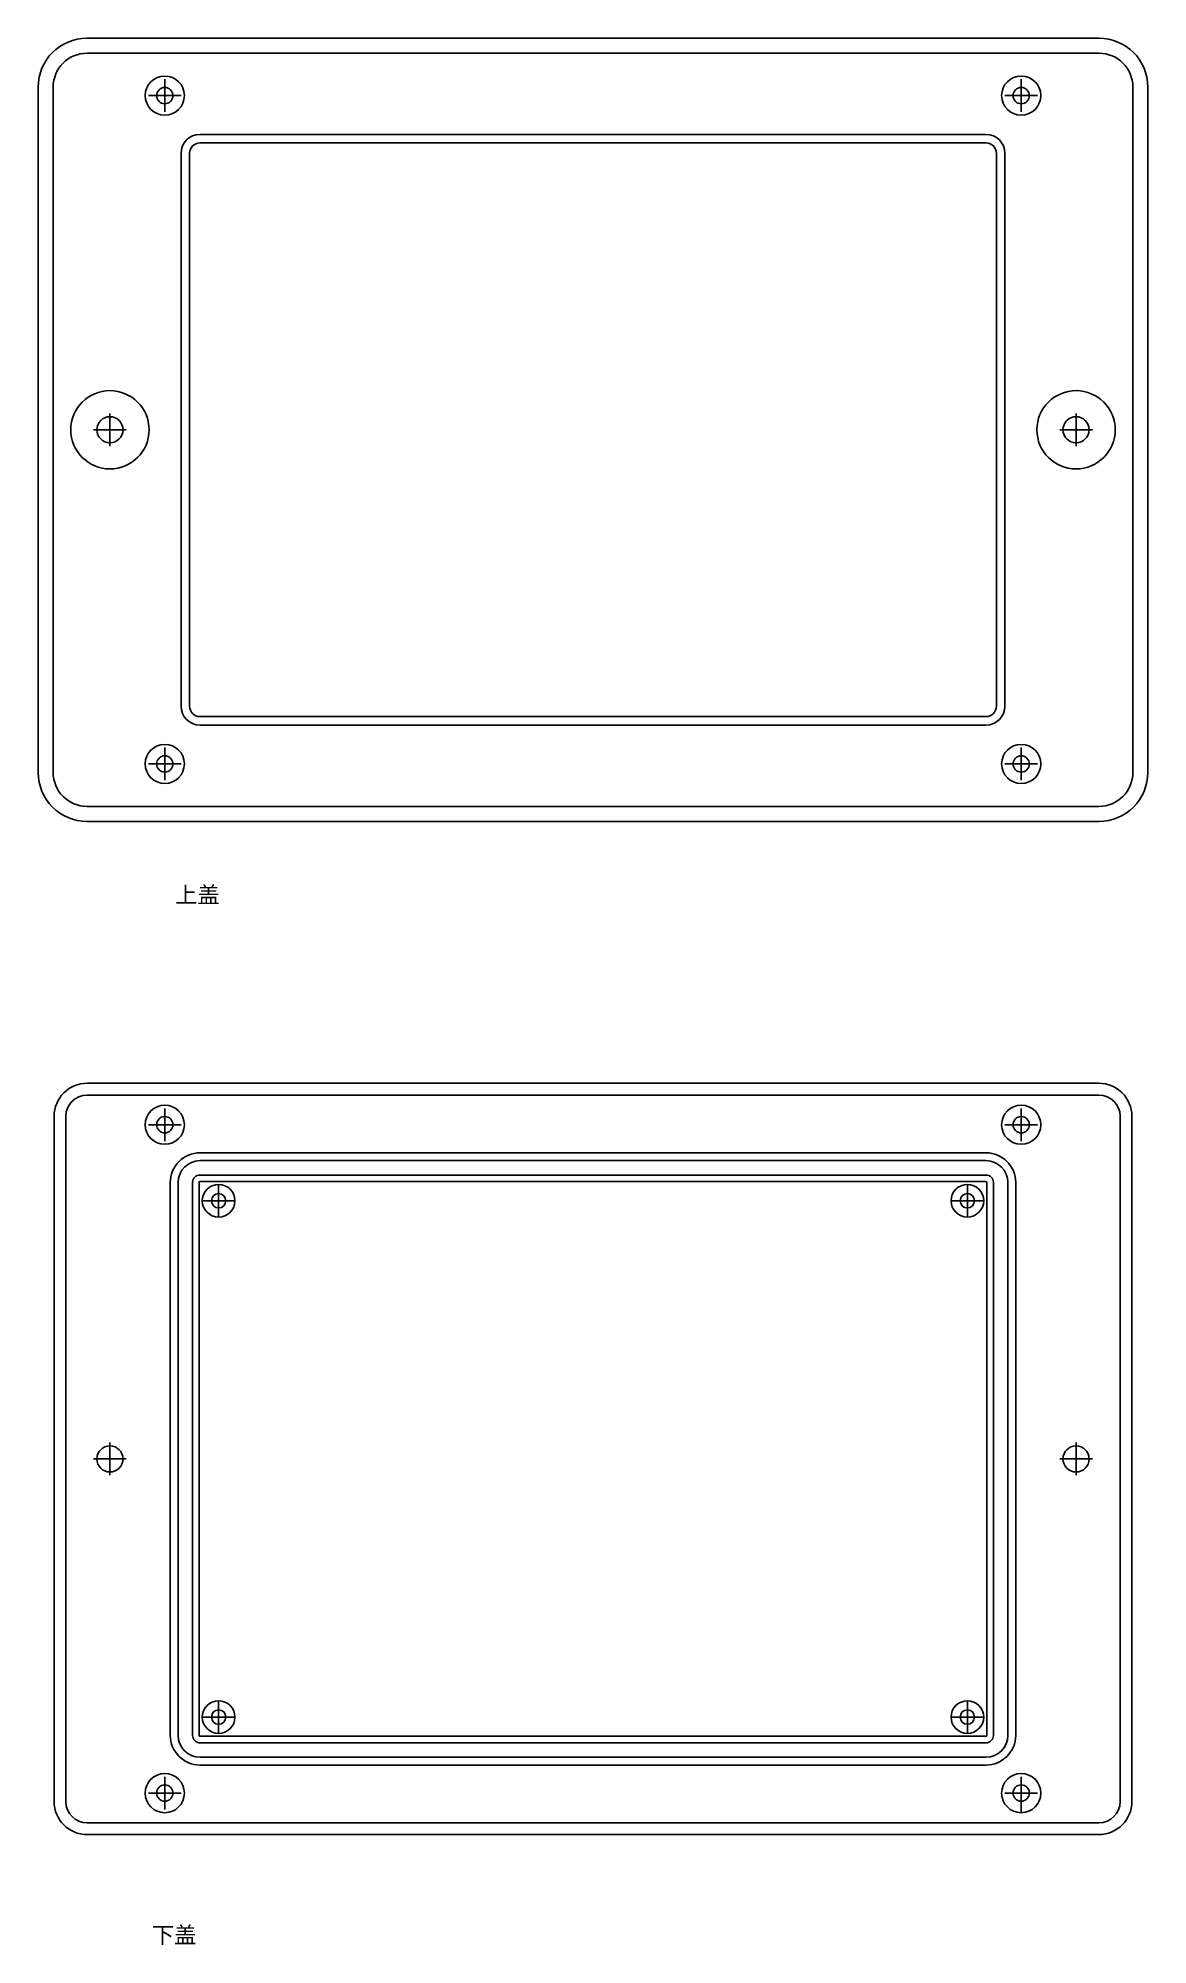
# Model space of a CAD drawing. Header units: millimetres. Extents: x 412 to 1161, y 69 to 511.
# Drawn here: x 991 to 1161, y 218.8 to 511 of the extents above; entities outside this region: 1.
import ezdxf

# ---------------------------------------------------------------- set-up
doc = ezdxf.new("R2010")
doc.units = ezdxf.units.MM

msp = doc.modelspace()

# ---------------------------------------------------------------- linework, layer by layer
for p, q in [((998.53, 510.96), (1153.53, 510.96)), ((998.53, 508.66), (1153.53, 508.66)), ((991.03, 503.46), (991.03, 398.46)), ((993.33, 503.46), (993.33, 398.46)), ((1010.43, 499.66), (1010.43, 504.66)), ((1141.63, 499.66), (1141.63, 504.66)), ((1158.73, 503.46), (1158.73, 398.46)), ((1161.03, 503.46), (1161.03, 398.46)), ((1007.93, 502.16), (1012.93, 502.16)), ((1139.13, 502.16), (1144.13, 502.16)), ((1015.83, 496.21), (1136.23, 496.21)), ((1015.83, 494.91), (1136.23, 494.91)), ((1012.93, 493.31), (1012.93, 408.61)), ((1014.23, 493.31), (1014.23, 408.61)), ((1137.83, 493.31), (1137.83, 408.61)), ((1139.13, 493.31), (1139.13, 408.61)), ((1002.03, 448.46), (1002.03, 453.46)), ((1150.03, 448.46), (1150.03, 453.46)), ((999.53, 450.96), (1004.53, 450.96)), ((1147.53, 450.96), (1152.53, 450.96)), ((1136.23, 407.01), (1015.83, 407.01)), ((1136.23, 405.71), (1015.83, 405.71)), ((1010.43, 397.26), (1010.43, 402.26)), ((1141.63, 397.26), (1141.63, 402.26)), ((1007.93, 399.76), (1012.93, 399.76)), ((1139.13, 399.76), (1144.13, 399.76)), ((1153.53, 393.26), (998.53, 393.26)), ((1153.53, 390.96), (998.53, 390.96)), ((998.53, 350.83), (1153.53, 350.83)), ((998.53, 349.03), (1153.53, 349.03)), ((993.48, 345.78), (993.48, 240.78)), ((995.28, 345.78), (995.28, 240.78)), ((1010.43, 341.98), (1010.43, 346.98)), ((1141.63, 341.98), (1141.63, 346.98)), ((1156.78, 345.78), (1156.78, 240.78)), ((1158.58, 345.78), (1158.58, 240.78)), ((1007.93, 344.48), (1012.93, 344.48)), ((1139.13, 344.48), (1144.13, 344.48)), ((1015.83, 340.18), (1136.23, 340.18)), ((1015.83, 338.98), (1136.23, 338.98)), ((1015.83, 336.78), (1136.23, 336.78)), ((1011.28, 335.63), (1011.28, 250.93)), ((1012.48, 335.63), (1012.48, 250.93)), ((1014.68, 335.63), (1014.68, 250.93)), ((1015.68, 335.63), (1015.68, 250.93)), ((1015.83, 335.78), (1136.23, 335.78)), ((1018.68, 330.33), (1018.68, 335.33)), ((1133.38, 330.33), (1133.38, 335.33)), ((1136.38, 335.63), (1136.38, 250.93)), ((1137.38, 335.63), (1137.38, 250.93)), ((1139.58, 335.63), (1139.58, 250.93)), ((1140.78, 335.63), (1140.78, 250.93)), ((1016.18, 332.83), (1021.18, 332.83)), ((1130.88, 332.83), (1135.88, 332.83)), ((1002.03, 290.78), (1002.03, 295.78)), ((1150.03, 290.78), (1150.03, 295.78)), ((999.53, 293.28), (1004.53, 293.28)), ((1147.53, 293.28), (1152.53, 293.28)), ((1018.68, 251.23), (1018.68, 256.23)), ((1133.38, 251.23), (1133.38, 256.23)), ((1016.18, 253.73), (1021.18, 253.73)), ((1130.88, 253.73), (1135.88, 253.73)), ((1136.23, 250.78), (1015.83, 250.78)), ((1136.23, 249.78), (1015.83, 249.78)), ((1136.23, 247.58), (1015.83, 247.58)), ((1136.23, 246.38), (1015.83, 246.38)), ((1010.43, 239.58), (1010.43, 244.58)), ((1141.63, 239.08), (1141.63, 244.58)), ((1007.93, 242.08), (1012.93, 242.08)), ((1139.13, 242.08), (1144.13, 242.08)), ((1153.53, 237.53), (998.53, 237.53)), ((1153.53, 235.73), (998.53, 235.73))]:
    msp.add_line(p, q)
for centre, radius in [((1010.43, 502.16), 3), ((1010.43, 502.16), 1.25), ((1141.63, 502.16), 3), ((1141.63, 502.16), 1.25), ((1002.03, 450.96), 6), ((1150.03, 450.96), 6), ((1002.03, 450.96), 2), ((1150.03, 450.96), 2), ((1010.43, 399.76), 3), ((1010.43, 399.76), 1.25), ((1141.63, 399.76), 3), ((1141.63, 399.76), 1.25), ((1010.43, 344.48), 3), ((1010.43, 344.48), 1.25), ((1141.63, 344.48), 3), ((1141.63, 344.48), 1.25), ((1018.68, 332.83), 2.5), ((1018.68, 332.83), 1.1), ((1133.38, 332.83), 2.5), ((1133.38, 332.83), 1.1), ((1002.03, 293.28), 2), ((1150.03, 293.28), 2), ((1018.68, 253.73), 2.5), ((1018.68, 253.73), 1.1), ((1133.38, 253.73), 2.5), ((1133.38, 253.73), 1.1), ((1010.43, 242.08), 3), ((1010.43, 242.08), 1.25), ((1141.63, 242.08), 3), ((1141.63, 242.08), 1.25)]:
    msp.add_circle(centre, radius)
for centre, radius, start, end in [((998.53, 503.46), 7.5, 90, 180), ((998.53, 503.46), 5.2, 90, 180), ((1153.53, 503.46), 7.5, 0, 90), ((1153.53, 503.46), 5.2, 0, 90), ((1015.83, 493.31), 2.9, 90, 180), ((1015.83, 493.31), 1.6, 90, 180), ((1136.23, 493.31), 2.9, 0, 90), ((1136.23, 493.31), 1.6, 0, 90), ((1015.83, 408.61), 2.9, 180, 270), ((1015.83, 408.61), 1.6, 180, 270), ((1136.23, 408.61), 2.9, 270, 0), ((1136.23, 408.61), 1.6, 270, 0), ((998.53, 398.46), 7.5, 180, 270), ((998.53, 398.46), 5.2, 180, 270), ((1153.53, 398.46), 7.5, 270, 0), ((1153.53, 398.46), 5.2, 270, 0), ((998.53, 345.78), 5.05, 90, 180), ((1153.53, 345.78), 5.05, 0, 90), ((998.53, 345.78), 3.25, 90, 180), ((1153.53, 345.78), 3.25, 0, 90), ((1015.83, 335.63), 4.55, 90, 180), ((1015.83, 335.63), 3.35, 90, 180), ((1136.23, 335.63), 4.55, 0, 90), ((1136.23, 335.63), 3.35, 0, 90), ((1015.83, 335.63), 1.15, 90, 180), ((1136.23, 335.63), 1.15, 0, 90), ((1015.83, 335.63), 0.15, 90, 180), ((1136.23, 335.63), 0.15, 0, 90), ((1015.83, 250.93), 4.55, 180, 270), ((1015.83, 250.93), 3.35, 180, 270), ((1015.83, 250.93), 1.15, 180, 270), ((1015.83, 250.93), 0.15, 180, 270), ((1136.23, 250.93), 3.35, 270, 0), ((1136.23, 250.93), 1.15, 270, 0), ((1136.23, 250.93), 0.15, 270, 0), ((1136.23, 250.93), 4.55, 270, 0), ((998.53, 240.78), 5.05, 180, 270), ((998.53, 240.78), 3.25, 180, 270), ((1153.53, 240.78), 5.05, 270, 0), ((1153.53, 240.78), 3.25, 270, 0)]:
    msp.add_arc(centre, radius, start, end)

# ---------------------------------------------------------------- texts
at = {"char_height": 2.5, "attachment_point": 1}
for s, insert, width in [('{\\fSimSun|b0|i0|c134|p54;上盖}', (1012.03, 380.97), 32.1804), ('{\\fSimSun|b0|i0|c134|p54;下盖}', (1008.45, 221.6), 28.036), ('400*350*30\\P400*300*40\\P400*300*26\\P400*300*50\\P  \\P400*65*35*2\\P400*75*28*2\\P400*210*18*2', (412.14, 100.99), 190.2412)]:
    msp.add_mtext(s, dxfattribs=dict(at, insert=insert, width=width))

doc.saveas('drawing.dxf')
